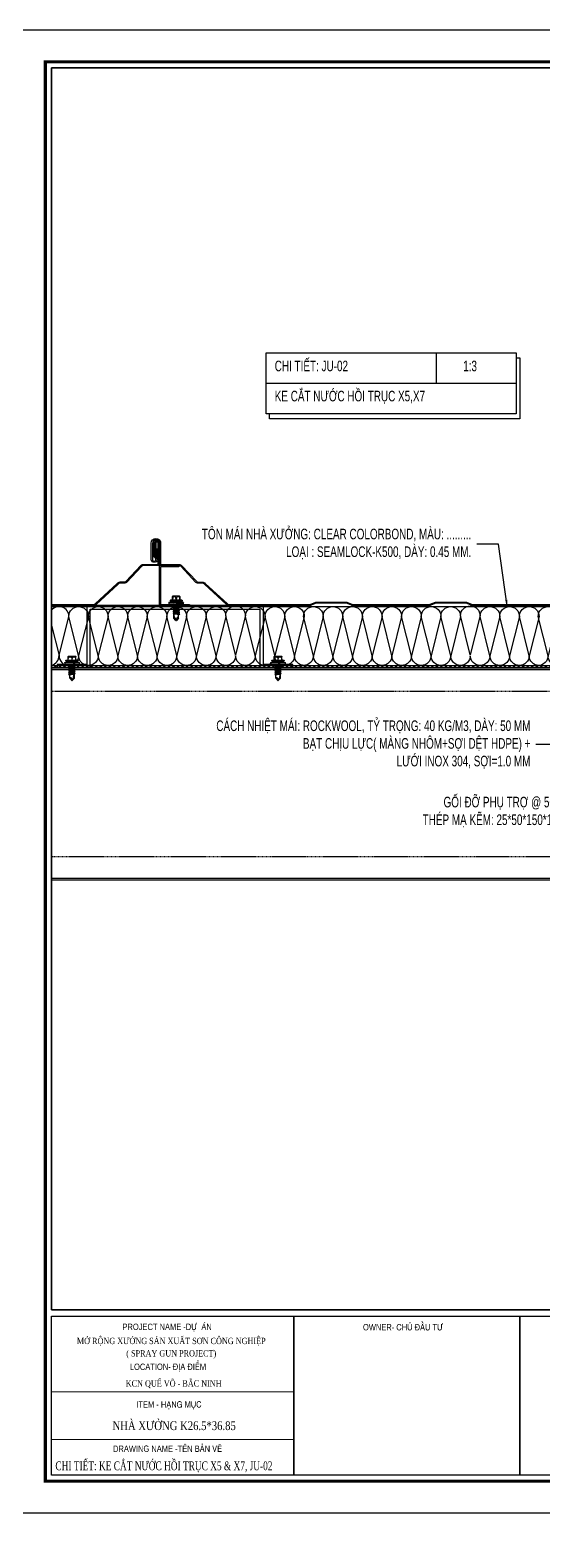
# Model space of a CAD drawing. Header units: inches. Extents: x 315041 to 662841, y -45540 to -35018.
# Drawn here: x 334961.6 to 335107, y -36581.1 to -36161.1 of the extents above; entities that cross this region are included whole.
import ezdxf
from ezdxf.enums import TextEntityAlignment as Align

# ---------------------------------------------------------------- set-up
doc = ezdxf.new("R2010")
doc.units = ezdxf.units.IN
doc.header["$MEASUREMENT"] = 0
doc.linetypes.add('HIDDEN', pattern=[0.375, 0.25, -0.125])
for name, color, linetype in [('2', 2, 'Continuous'), ('3', 3, 'Continuous'), ('7', 7, 'Continuous'), ('BAO KHUNG', 31, 'Continuous'), ('FLAT BAR', 1, 'Continuous'), ('STRUCTURE', 1, 'Continuous')]:
    doc.layers.add(name, color=color, linetype=linetype)
doc.layers.add('Cover text', color=7, linetype='Continuous', true_color=0x52370f)
doc.layers.add('S-Hatch', color=8, linetype='Continuous', lineweight=9)
doc.styles.add('ST1H', font='vnshxh.shx', dxfattribs={"width": 0.7})
doc.styles.add('ST3', font='times.ttf', dxfattribs={"width": 0.8})
doc.styles.get("Standard").update_dxf_attribs({"font": 'VHARIALN.TTF'})
doc.dimstyles.new('3', dxfattribs={"dimtxt": 3.5, "dimasz": 1.8, "dimexe": 1, "dimexo": 0, "dimgap": 1, "dimtad": 1, "dimdec": 0, "dimlfac": 3, "dimzin": 0, "dimdsep": 46, "dimtxsty": 'ST1H', "dimblk": 'OBLIQUE', "dimcen": 1, "dimdle": 1, "dimclrd": 8, "dimclre": 8, "dimclrt": 3, "dimadec": 0, "dimazin": 0, "dimtfac": 1, "dimtdec": 0, "dimtix": 1, "dimtofl": 0, "dimtmove": 1, "dimatfit": 3, "dimfxl": 0.18, "dimtolj": 1, "dimtzin": 0, "dimlwd": -1, "dimlwe": -1, "dimarcsym": 1})

# ---------------------------------------------------------------- blocks, each defined once
blk = doc.blocks.new('A$C75D82031')
at = {"layer": '2', "color": 157, "linetype": 'Continuous'}
blk.add_lwpolyline([(0, 420), (594, 420), (594, 0), (0, 0)], close=True, dxfattribs=at)
at = {"layer": '7', "color": 147, "linetype": 'Continuous'}
blk.add_lwpolyline([(12.33, 57.61), (581.67, 57.61), (581.67, 409.19), (12.33, 409.19)], close=True, dxfattribs=at)
at = {"layer": 'BAO KHUNG', "color": 167, "linetype": 'Continuous', "const_width": 0.871}
blk.add_lwpolyline([(10.59, 9.07), (583.41, 9.07), (583.41, 410.93), (10.59, 410.93)], close=True, dxfattribs=at)
at = {"layer": 'BAO KHUNG', "color": 7}
for points in [[(12.33, 55.81), (80.92, 55.81), (80.92, 10.81), (12.33, 10.81)], [(80.92, 55.81), (144.95, 55.81), (144.95, 10.81), (80.92, 10.81)], [(144.95, 55.81), (285.8, 55.81), (285.8, 10.81), (144.95, 10.81)]]:
    blk.add_lwpolyline(points, close=True, dxfattribs=at)
at = {"layer": 'S-Hatch'}
for p, q in [((12.33, 34.43), (80.92, 34.43)), ((80.92, 20.88), (12.33, 20.88))]:
    blk.add_line(p, q, dxfattribs=at)
at = {"layer": 'BAO KHUNG', "color": 7, "linetype": 'Continuous', "width": 0.9}
for s, p in [('PROJECT NAME -Dù  ÁN ', (45.37, 51.89)), ('LOCATION- §ÞA §IÓM', (45.32, 40.59))]:
    blk.add_text(s, height=1.8, dxfattribs=at).set_placement(p, align=Align.CENTER)
for s, p in [(' OWNER- CHñ §ÇU T¦', (99.94, 51.79)), ('ITEM - H¹NG MôC', (36.35, 29.93)), ('DRAWING NAME -T£N B¶N VÏ', (29.76, 17.39))]:
    blk.add_text(s, height=1.8, dxfattribs=at).set_placement(p)
at = {"layer": 'Cover text', "linetype": 'Continuous', "style": 'ST3', "width": 0.8}
for s, p in [('MỞ RỘNG XƯỞNG SẢN XUẤT SƠN CÔNG NGHIỆP', (46.25, 47.9)), ('( SPRAY GUN PROJECT)', (46.25, 44.39)), (' KCN QUẾ VÕ - BẮC NINH', (46.64, 35.87))]:
    blk.add_text(s, height=1.8, dxfattribs=at).set_placement(p, align=Align.CENTER)
blk = doc.blocks.new('Short_Self_drilling')
at = {"layer": 'STRUCTURE', "color": 1, "linetype": 'Continuous'}
for p, q in [((6.4, 1.7), (-6.4, 1.7)), ((5.1, 3.8), (-5.1, 3.8)), ((-2.6, 2.9), (-5.1, 2.9)), ((-3.4, 3.8), (-3.4, 6.8)), ((3, 7.2), (-3, 7.2)), ((2.6, 2.9), (-2.6, 2.9)), ((-2.1, 2.8), (-2.1, 2.9)), ((6.3, 0), (0, 0)), ((2.2, 2.8), (2.2, 2.9)), ((2.2, -0.5), (2.2, 0)), ((5.1, 2.9), (2.6, 2.9)), ((3.4, 3.8), (3.4, 6.8)), ((3, -1.2), (-2.7, -0.2)), ((3, -2.7), (-2.7, -1.8)), ((3, -4.2), (-2.7, -3.3)), ((3, -5.8), (-2.7, -4.8)), ((3, -7.3), (-2.7, -6.3)), ((-1.9, -8), (-2.7, -7.9)), ((-2.1, -1.4), (-2.1, -0.9)), ((-2.1, -2.9), (-2.1, -2.4)), ((-2.1, -4.4), (-2.1, -3.9)), ((-2.1, -6), (-2.1, -5.4)), ((-2.1, -7.5), (-2.1, -7)), ((-2.1, -12.3), (-2.1, -8.5)), ((3, -8.8), (-1.1, -8.1)), ((2.1, -12.3), (2.1, -9.1)), ((2.2, -2), (2.2, -1.5)), ((2.2, -3.6), (2.2, -3)), ((2.2, -5.1), (2.2, -4.6)), ((2.2, -6.6), (2.2, -6.1)), ((2.2, -8.1), (2.2, -7.6))]:
    blk.add_line(p, q, dxfattribs=at)
blk.add_lwpolyline([(6.4, 1.3), (6.4, 1.7), (2.1, 2.8), (-2.1, 2.8), (-6.4, 1.7), (-6.4, 1.3)], close=True, dxfattribs=at)
for points in [[(-6.4, 1.3, -0.088869), (-6.3, 0), (0, 0)], [(-0.1, 3.8), (-0.3, 6.2, 0.338878), (-3.1, 6.2), (-3.3, 3.8)], [(3.3, 3.8), (3.1, 6.2, 0.338878), (0.3, 6.2), (0.1, 3.8)], [(2.1, -12.3), (0.2, -14.2, -0.333596), (-0.2, -14.2), (-2.1, -12.3)], [(-0.1, -14), (-1, -12.2, -0.148657), (-1.4, -11.2), (-2, -7.7, -0.815006), (-1.2, -7.8, 0.150833), (-0.8, -8.7)], [(2.1, -12.3), (1.7, -11.7, 0.52242), (0.9, -11.7), (-0.2, -14.2)]]:
    blk.add_lwpolyline(points, format="xyb", dxfattribs=at)
for points in [[(3, -1.2), (2.2, -1.5), (-2.1, -0.8), (-2.7, -0.2), (-2.4, 0)], [(3, -2.7), (2.2, -3), (-2.1, -2.4), (-2.7, -1.8), (-2.1, -1.4), (2.2, -2), (3, -2.7)], [(3, -4.2), (2.2, -4.6), (-2.1, -3.9), (-2.7, -3.3), (-2.1, -2.9), (2.2, -3.6), (3, -4.2)], [(3, -5.8), (2.2, -6.1), (-2.1, -5.4), (-2.7, -4.8), (-2.1, -4.4), (2.2, -5.1), (3, -5.8)], [(3, -7.3), (2.2, -7.6), (-2.1, -7), (-2.7, -6.3), (-2.1, -6), (2.2, -6.6), (3, -7.3)], [(-1.8, -8.5), (-2.1, -8.5), (-2.7, -7.9), (-2.1, -7.5), (-1.8, -7.5)], [(-1.3, -7.6), (2.2, -8.1), (3, -8.8)], [(-1.2, 0), (2.2, -0.5), (3, -1.2)], [(3, -8.8), (2.2, -9.1), (-0.8, -8.7)]]:
    blk.add_lwpolyline(points, dxfattribs=at)
for centre, radius, start, end in [((-5, 3.3), 0.455, 109.7949, 250.2674), ((-3, 6.8), 0.429, 90.0311, 180.0311), ((3, 6.8), 0.429, 0.0311, 90.0311), ((5.1, 3.3), 0.435, 279.7276, 80.3347), ((10, 0.2), 3.74, 162.2963, 182.6103)]:
    blk.add_arc(centre, radius, start, end, dxfattribs=at)
blk = doc.blocks.new('A$C67844AE1')
at = {"color": 3, "ltscale": 15}
blk.add_lwpolyline([(0.236, 0.467), (0.08, 0.467, -0.414214), (0.07, 0.477), (0.07, 0.657, 1), (0.01, 0.657), (0.01, 0.513, 0.564916), (0.04, 0.513), (0.04, 0.592), (0.05, 0.592), (0.05, 0.513, -0.737932), (0, 0.513), (0, 0.657, -1), (0.08, 0.657), (0.08, 0.477), (0.236, 0.477, -0.207596), (0.258, 0.467), (0.386, 0.33, 0.207596), (0.394, 0.327), (0.434, 0.327, -0.246585), (0.459, 0.314), (0.647, 0.142, 0.246585), (0.655, 0.137), (1.351, 0.137, 0.095415), (1.355, 0.138), (1.398, 0.155, -0.095415), (1.409, 0.157), (1.651, 0.157, -0.095415), (1.662, 0.155), (1.705, 0.138, 0.095415), (1.709, 0.137), (2.366, 0.137, 0.095415), (2.37, 0.138), (2.413, 0.155, -0.095415), (2.424, 0.157), (2.666, 0.157, -0.095415), (2.677, 0.155), (2.72, 0.138, 0.095415), (2.724, 0.137), (3.461, 0.137, 0.095415), (3.465, 0.138), (3.508, 0.155, -0.095415), (3.519, 0.157), (3.761, 0.157, -0.095415), (3.772, 0.155), (3.815, 0.138, 0.095415), (3.819, 0.137), (4.514, 0.137, 0.246585), (4.523, 0.142), (4.711, 0.314, -0.246585), (4.735, 0.327), (4.776, 0.327, 0.207596), (4.784, 0.33), (4.912, 0.467, -0.207596), (4.934, 0.477), (5.06, 0.477), (5.06, 0.657, 1), (5.04, 0.657), (5.04, 0.537, 1), (5.046, 0.537, -0.067331), (5.041, 0.568), (5.041, 0.609), (5.05, 0.609), (5.05, 0.569, 0.039103), (5.056, 0.537, -1), (5.03, 0.537), (5.03, 0.657, -1), (5.07, 0.657), (5.07, 0.477, -0.414214), (5.06, 0.467), (4.934, 0.467, 0.207596), (4.919, 0.461), (4.791, 0.324, -0.207596), (4.776, 0.317), (4.735, 0.317, 0.246585), (4.719, 0.309), (4.531, 0.136, -0.246585), (4.514, 0.127), (3.819, 0.127, -0.095415), (3.811, 0.129), (3.769, 0.146, 0.095415), (3.761, 0.147), (3.519, 0.147, 0.095415), (3.511, 0.146), (3.469, 0.129, -0.095415), (3.461, 0.127), (2.724, 0.127, -0.095415), (2.716, 0.129), (2.674, 0.146, 0.095415), (2.666, 0.147), (2.424, 0.147, 0.095415), (2.416, 0.146), (2.374, 0.129, -0.095415), (2.366, 0.127), (1.709, 0.127, -0.095415), (1.701, 0.129), (1.659, 0.146, 0.095415), (1.651, 0.147), (1.409, 0.147, 0.095415), (1.401, 0.146), (1.359, 0.129, -0.095415), (1.351, 0.127), (0.655, 0.127, -0.246585), (0.639, 0.136), (0.451, 0.309, 0.246585), (0.434, 0.317), (0.394, 0.317, -0.207596), (0.379, 0.324), (0.251, 0.461, 0.207596)], format="xyb", close=True, dxfattribs=at)
at = {"layer": 'FLAT BAR'}
blk.add_lwpolyline([(0.07, 0.657, 1), (0.03, 0.657), (0.03, 0.541), (0.02, 0.541), (0.02, 0.657, -1), (0.08, 0.657), (0.08, 0.467), (0.235, 0.467), (0.235, 0.457), (0.08, 0.457), (0.08, 0.137), (0.325, 0.137), (0.325, 0.127), (0.07, 0.127)], format="xyb", close=True, dxfattribs=at)
at = {"color": 1, "xscale": 0.009599999951805768, "yscale": 0.00960000000486616, "zscale": 0.009600000007682899, "rotation": 359.9688729209767}
blk.add_blockref('Short_Self_drilling', (0.212, 0.137), dxfattribs=at)
blk = doc.blocks.new('A$C474F1087')
at = {"color": 9, "ltscale": 0.5}
for points in [[(44.44, 14.11, -1), (49.99, 14.11), (47.21, 2.99)], [(0, 13.89, -1), (5.56, 13.89), (2.78, 2.78)], [(11.11, 13.89), (8.33, 2.78), (5.56, 13.89, -1)], [(11.11, 13.89, -1), (16.67, 13.89), (13.89, 2.78)], [(16.67, 13.89, -1), (22.22, 13.89), (19.44, 2.78)], [(27.78, 13.89), (25, 2.78), (22.22, 13.89, -1)], [(27.78, 13.89, -1), (33.33, 13.89), (30.56, 2.78)], [(33.33, 13.89, -1), (38.89, 13.89), (36.11, 2.78)], [(44.44, 13.89), (41.67, 2.78), (38.89, 13.89, -1)], [(50, 13.89, -1), (55.56, 13.89), (52.78, 2.78)], [(61.11, 13.89), (58.33, 2.78), (55.56, 13.89, -1)], [(61.11, 13.89, -1), (66.67, 13.89), (63.89, 2.78)]]:
    blk.add_lwpolyline(points, format="xyb", close=True, dxfattribs=at)
for points in [[(13.89, 2.78, -1), (8.33, 2.78, -1), (2.78, 2.78, -0.414214), (0, 0, -0.414214)], [(30.56, 2.78, -1), (25, 2.78, -1), (19.44, 2.78, -1), (13.89, 2.78)], [(50, 0, -0.414214), (47.22, 2.78, -1), (41.67, 2.78, -1), (36.11, 2.78, -1), (30.56, 2.78)], [(63.89, 2.78, -1), (58.33, 2.78, -1), (52.78, 2.78, -0.414214), (50, 0, -0.414214)], [(66.67, 0, -0.414214), (63.89, 2.78)]]:
    blk.add_lwpolyline(points, format="xyb", dxfattribs=at)
blk = doc.blocks.new('_Oblique')
at = {"color": 0, "linetype": 'ByBlock', "lineweight": -2}
blk.add_line((-0.5, -0.5), (0.5, 0.5), dxfattribs=at)

msp = doc.modelspace()

# ---------------------------------------------------------------- hatches: boundary and pattern name
at = {"true_color": 0xf2ee0d}
h = msp.add_hatch(dxfattribs=at)
h.set_pattern_fill('ANSI37,_O', color=2, scale=7.272727, angle=-11.415779)
h.set_pattern_definition([(45.00416636, (-255626.9012, 29332.8935), (-0.642871089, 0.6427776007), []), (135.00416636, (-255626.9012, 29332.8935), (-0.6427776007, -0.642871089), [])])
h.paths.add_polyline_path([(335305.6846, -36341.8153), (335305.6846, -36341.2514), (334967.7734, -36341.2514), (334967.7734, -36341.8153)])

# ---------------------------------------------------------------- linework, layer by layer
at = {"color": 9}
msp.add_line((335076.6669, -36252.637), (335076.6669, -36261.2616), dxfattribs=at)
at = {"color": 8}
for points in [[(334967.7734, -36171.9399), (335537.1113, -36171.9399), (335537.1113, -36523.5197), (334967.7734, -36523.5197)], [(334967.7734, -36324.4819), (334967.7734, -36341.1486), (335305.3513, -36341.1486), (335305.3513, -36324.4819)]]:
    msp.add_lwpolyline(points, close=True, dxfattribs=at)
at = {"color": 3, "ltscale": 15}
msp.add_lwpolyline([(334967.7734, -36323.815), (334979.8375, -36323.815, 0.24658476), (334980.1119, -36323.6709), (334986.3811, -36317.9139, -0.24658476), (334987.2043, -36317.4817), (334988.565, -36317.4817, 0.20759646), (334988.8084, -36317.376), (334993.0799, -36312.8097, -0.20759646), (334993.8101, -36312.4928), (334998.0209, -36312.4928), (334998.0209, -36306.4817, 1), (334997.3542, -36306.4817), (334997.3542, -36310.4803, 1), (334997.5435, -36310.4803, -0.06733073), (334997.3756, -36309.4474), (334997.3756, -36308.0744), (334997.6876, -36308.0744), (334997.6876, -36309.4326, 0.03910332), (334997.8768, -36310.4803, -1), (334997.0209, -36310.4803), (334997.0209, -36306.4817, -1), (334998.3542, -36306.4817), (334998.3542, -36312.4928, -0.41421356), (334998.0209, -36312.8261), (334993.8101, -36312.8261, 0.20759646), (334993.3233, -36313.0374), (334989.0518, -36317.6038, -0.20759646), (334988.565, -36317.815), (334987.2043, -36317.815, 0.24658476), (334986.6555, -36318.1032), (334980.3863, -36323.8602, -0.24658476), (334979.8375, -36324.1483), (334967.7734, -36324.1483)], format="xyb", dxfattribs=at)
at = {"color": 9, "ltscale": 0.5}
for points in [[(334967.7734, -36329.7877), (334969.9106, -36338.3365), (334972.6884, -36327.2253, 0.70215428), (334967.7734, -36325.451, 0.70215428)], [(334967.7734, -36341.0394, 0.34758621), (334969.9106, -36338.3365, 0.41421356), (334972.6884, -36341.1142)]]:
    msp.add_lwpolyline(points, format="xyb", dxfattribs=at)
at = {"color": 2, "true_color": 0xf2ee0d}
msp.add_lwpolyline([(335305.6846, -36341.8153), (335305.6846, -36341.2514), (334967.7734, -36341.2514), (334967.7734, -36341.8153), (335305.6846, -36341.8153)], dxfattribs=at)
at = {"color": 94}
for points in [[(334967.7734, -36401.8153), (335305.6845, -36401.8153), (335305.6845, -36341.8153), (334967.7734, -36341.8153)], [(335305.6845, -36342.3153), (334967.7734, -36342.3153)], [(334967.7734, -36401.3153), (335305.6845, -36401.3153)]]:
    msp.add_lwpolyline(points, dxfattribs=at)
at = {"color": 94, "linetype": 'HIDDEN'}
for points in [[(335305.6845, -36348.4819), (334967.7734, -36348.4819)], [(334967.7734, -36395.1486), (335305.6845, -36395.1486)]]:
    msp.add_lwpolyline(points, dxfattribs=at)
at = {"layer": 'FLAT BAR', "linetype": 'Continuous'}
msp.add_lwpolyline([(335036.1022, -36340.8153), (335027.7689, -36340.8153), (335027.7689, -36324.1486), (334977.7689, -36324.1486), (334977.7689, -36340.8153), (334969.4355, -36340.8153), (334969.4355, -36341.8153), (334978.7689, -36341.8153), (334978.7689, -36325.1486), (335026.7689, -36325.1486), (335026.7689, -36341.8153), (335036.1022, -36341.8153)], close=True, dxfattribs=at)

# ---------------------------------------------------------------- block references
at = {"color": 1}
msp.add_blockref('A$C75D82031', (334955.4423, -36581.1298), dxfattribs=at)
at = {"color": 8, "xscale": 33.33333333395422, "yscale": 33.33333333325572, "zscale": 33.33333333333334}
msp.add_blockref('A$C67844AE1', (334996.0213, -36328.3899), dxfattribs=at)
at = {"color": 8}
for p in [(334972.6887, -36341.1144), (335039.1319, -36341.1234), (335105.5751, -36341.1324)]:
    msp.add_blockref('A$C474F1087', p, dxfattribs=at)
at = {"color": 1, "xscale": -0.3200000000824856, "yscale": 0.3199999998323619, "zscale": 0.32, "rotation": 0.03112738804631476}
for p in [(334973.6022, -36340.8153), (335031.9355, -36340.8153)]:
    msp.add_blockref('Short_Self_drilling', p, dxfattribs=at)

# ---------------------------------------------------------------- texts
at = {"color": 3, "linetype": 'Continuous', "style": 'ST3'}
for s, width, p in [('NHÀ XƯỞNG K26.5*36.85', 0.8, (334985.0634, -36557.5638)), ('CHI TIẾT: KE CẮT NƯỚC HỒI TRỤC X5 & X7, JU-02', 0.7, (334968.8951, -36568.9325))]:
    msp.add_text(s, height=2.5, dxfattribs=dict(at, width=width)).set_placement(p)

# ---------------------------------------------------------------- leaders
at = {"color": 9}
for points in [[(335096.7688, -36324.3522), (335094.3665, -36306.7375), (335086.6367, -36306.7375)], [(335113.8448, -36342.3153), (335111.1109, -36363.5091), (335103.3811, -36363.5091)]]:
    msp.add_leader(points, dimstyle='3', override={"dimgap": 1, "dimtad": 0}, dxfattribs=at)

# ---------------------------------------------------------------- next in the draw order: texts
at = {"color": 20, "true_color": 0xf25d0d, "insert": (335103.3811, -36363.5091), "char_height": 3, "attachment_point": 6, "style": 'ST1H', "bg_fill": 2}
msp.add_mtext('\\A1;C¸CH NHIÖT M¸I: ROCKWOOL, tû träng: 40 kg/m3, dµy: 50 mm\\PB¹T CHÞU LùC( MµNG NH¤M+SîI DÖT HDPE) +\\PL¦íI INOX 304, SîI=1.0 MM', dxfattribs=at)
at = {"layer": '3', "char_height": 3, "style": 'ST1H', "bg_fill": 2}
for s, insert, attachment_point in [('\\A1;CHI TIÕT: ju-02', (335030.9819, -36256.3514), 4), ('\\A1;t«n m¸i nhµ x\xadëng: CLEAR COLORBOND, mµu: .........\\PLo¹i : SEAMLOCK-K500, dµy: 0.45 mm.', (335086.6367, -36306.7375), 6), ('\\A1;gèi ®ì phô trî @ 500 mm\\PthÐp m¹ kÏm: 25*50*150*1.5 mm', (335117.3345, -36382.6157), 6)]:
    msp.add_mtext(s, dxfattribs=dict(at, insert=insert, attachment_point=attachment_point))

# ---------------------------------------------------------------- next in the draw order: linework, layer by layer
at = {"color": 9}
for points in [[(335028.5124, -36252.637), (335099.302, -36252.637), (335099.302, -36269.8862), (335028.5124, -36269.8862)], [(335028.5124, -36252.637), (335099.302, -36252.637), (335099.302, -36261.2616), (335028.5124, -36261.2616)]]:
    msp.add_lwpolyline(points, close=True, dxfattribs=at)
msp.add_lwpolyline([(335099.302, -36254.0576), (335100.3247, -36254.0576), (335100.3247, -36271.3068), (335029.535, -36271.3068), (335029.535, -36269.8862)], dxfattribs=at)

# ---------------------------------------------------------------- next in the draw order: texts
at = {"layer": '3', "char_height": 3, "attachment_point": 4, "style": 'ST1H', "bg_fill": 2}
for s, insert in [('\\A1;1:3', (335084.3261, -36256.3514)), ('\\A1;ke c¾t n\xadíc håi trôc x5,x7 ', (335030.9819, -36265.1811))]:
    msp.add_mtext(s, dxfattribs=dict(at, insert=insert))

doc.saveas('drawing.dxf')
